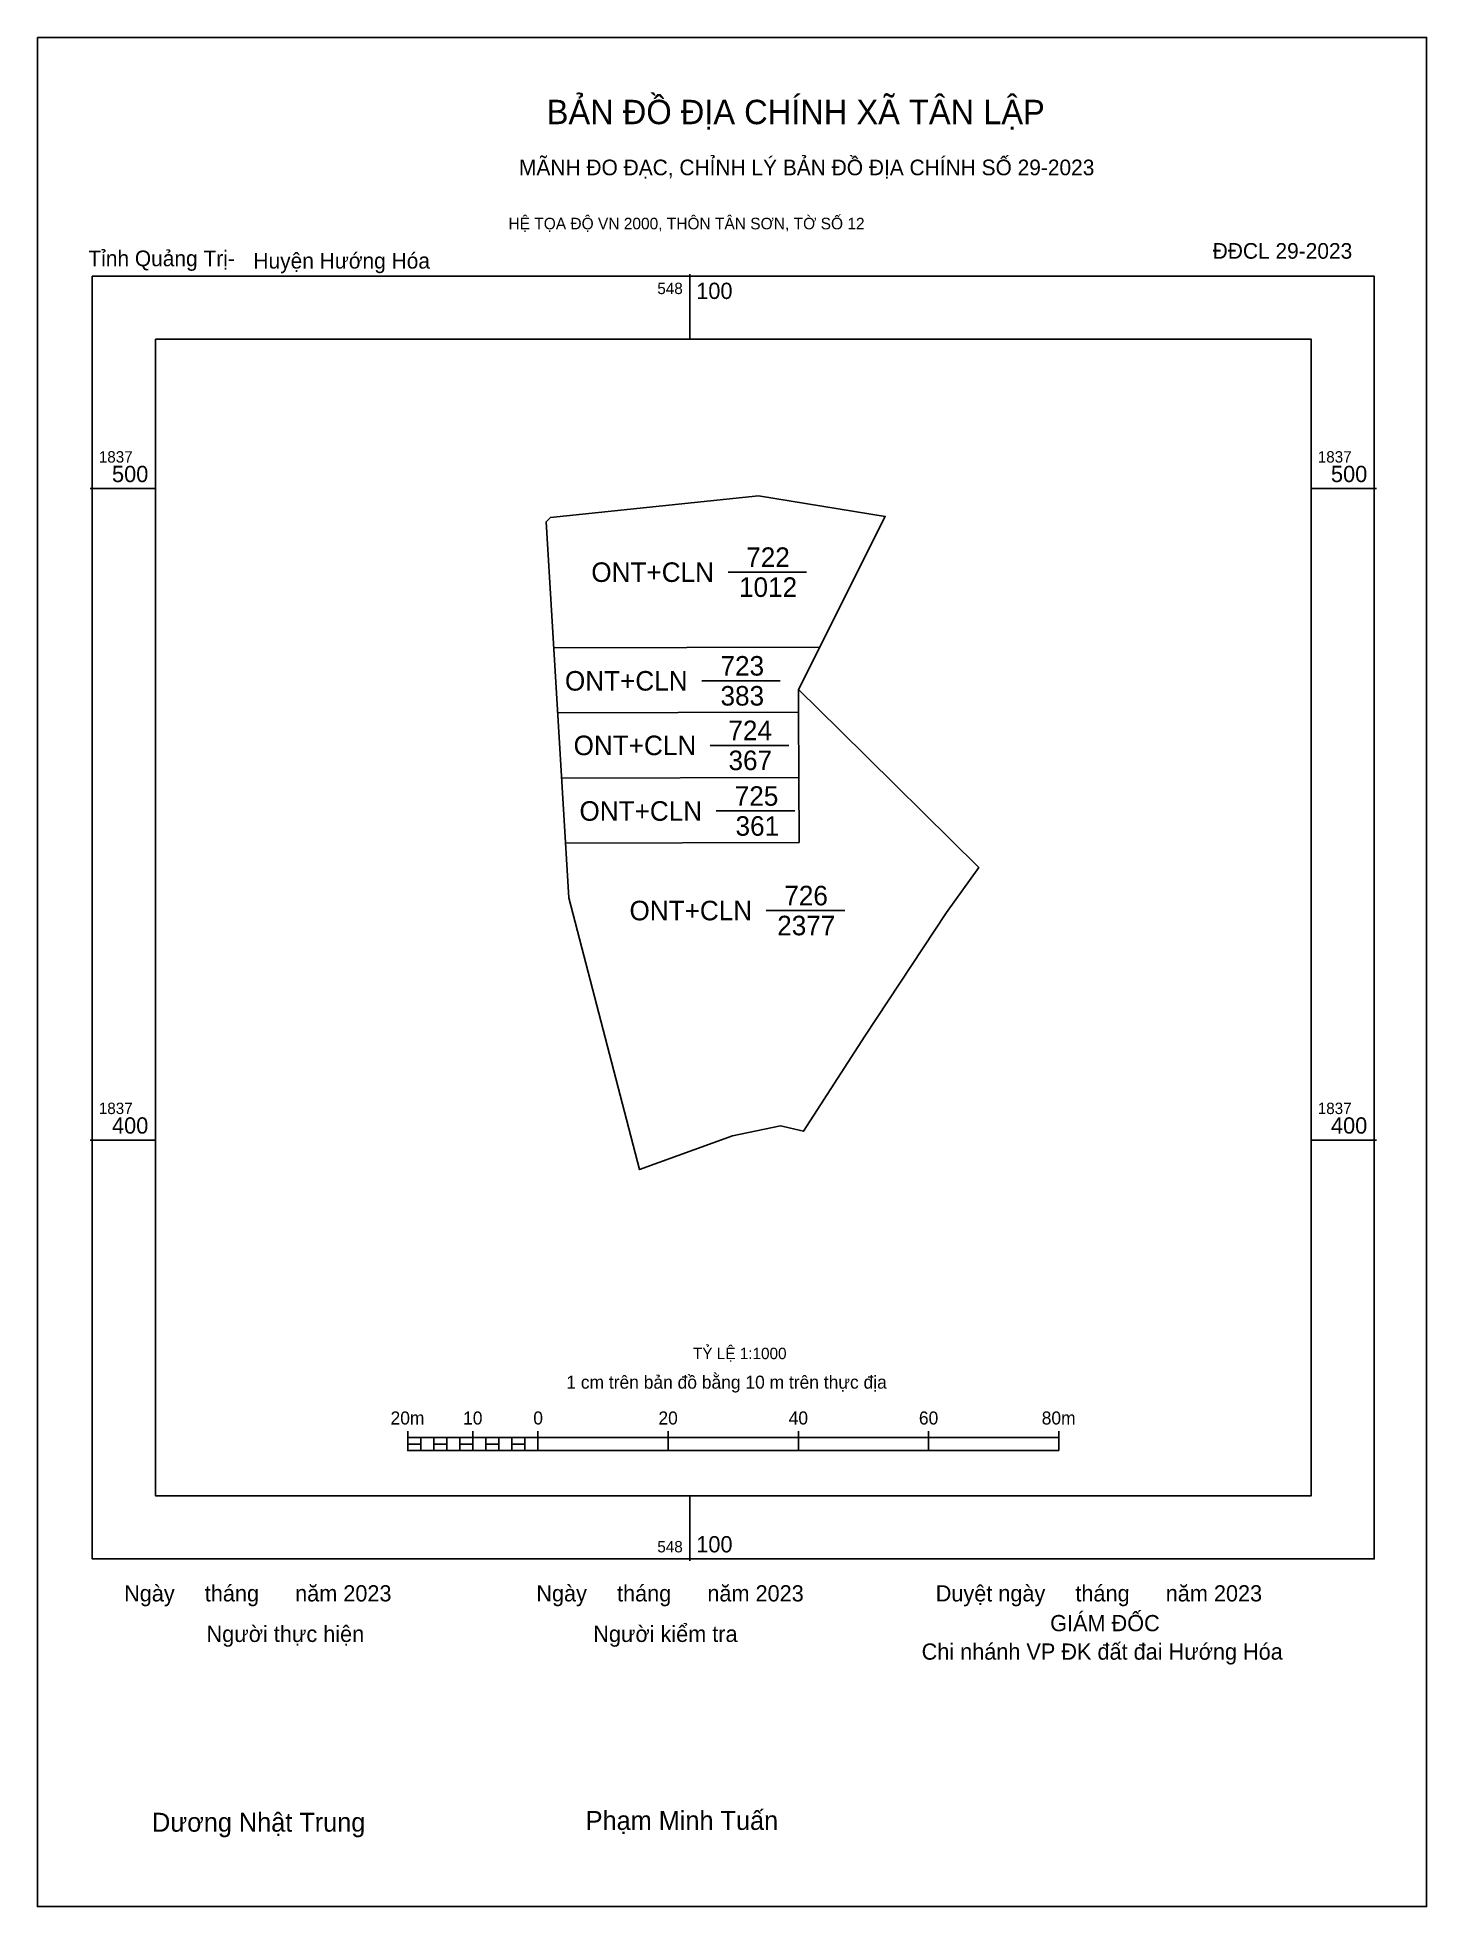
# Model space of a CAD drawing. Extents: x 548000 to 548213, y 1837282 to 1837569.
import ezdxf

# ---------------------------------------------------------------- set-up
doc = ezdxf.new("R2010")
doc.units = 0
for name, color, linetype in [('Level 10', 7, 'Continuous'), ('Level 13', 7, 'Continuous'), ('Level 15', 7, 'Continuous'), ('Level 27', 7, 'Continuous'), ('Level 29', 7, 'Continuous'), ('Level 6', 7, 'Continuous'), ('Level 62', 7, 'Continuous'), ('Level 63', 7, 'Continuous'), ('Level 9', 7, 'Continuous')]:
    doc.layers.add(name, color=color, linetype=linetype)

msp = doc.modelspace()

# ---------------------------------------------------------------- linework, layer by layer
at = {"layer": 'Level 10'}
for p, q in [((548079.14, 1837475.57), (548119.99, 1837475.69)), ((548116.73, 1837465.68), (548116.72, 1837469.18)), ((548079.74, 1837465.57), (548116.73, 1837465.68)), ((548116.76, 1837455.68), (548116.73, 1837465.68)), ((548116.76, 1837455.68), (548080.35, 1837455.57)), ((548116.79, 1837445.68), (548116.76, 1837455.68)), ((548080.95, 1837445.58), (548116.79, 1837445.68))]:
    msp.add_line(p, q, dxfattribs=at)
msp.add_lwpolyline([(548081.45, 1837437.21), (548077.98, 1837494.91), (548078.61, 1837495.57), (548110.56, 1837498.88), (548130.04, 1837495.72), (548116.72, 1837469.18), (548123.05, 1837462.93), (548144.4, 1837441.85), (548139.46, 1837434.96), (548126.9, 1837415.95), (548117.5, 1837401.37), (548113.94, 1837402.19), (548106.55, 1837400.68), (548092.3, 1837395.47)], close=True, dxfattribs=at)
at = {"layer": 'Level 15'}
msp.add_lwpolyline([(547999.82, 1837569.26), (548213.17, 1837569.26), (548213.17, 1837282.35), (547999.82, 1837282.35)], close=True, dxfattribs=at)
at = {"layer": 'Level 27'}
for p, q in [((548130.04, 1837495.72), (548130.05, 1837495.72)), ((548123.05, 1837462.93), (548123.06, 1837462.94)), ((548144.4, 1837441.85), (548144.41, 1837441.86))]:
    msp.add_line(p, q, dxfattribs=at)
at = {"layer": 'Level 29'}
for p, q in [((548105.89, 1837487.18), (548117.94, 1837487.18)), ((548101.84, 1837470.5), (548113.89, 1837470.5)), ((548103.16, 1837460.59), (548115.21, 1837460.59)), ((548104.07, 1837450.52), (548116.12, 1837450.52)), ((548111.75, 1837435.24), (548123.8, 1837435.24))]:
    msp.add_line(p, q, dxfattribs=at)
at = {"layer": 'Level 62'}
msp.add_lwpolyline([(548017.94, 1837522.92), (548195.45, 1837522.92), (548195.45, 1837345.41), (548017.94, 1837345.41)], close=True, dxfattribs=at)
at = {"layer": 'Level 63'}
for p, q in [((548100, 1837532.92), (548100, 1837522.92)), ((548007.94, 1837500), (548017.94, 1837500)), ((548195.45, 1837500), (548205.45, 1837500)), ((548007.94, 1837400), (548017.94, 1837400)), ((548195.45, 1837400), (548205.45, 1837400)), ((548056.69, 1837355.35), (548056.69, 1837352.35)), ((548066.69, 1837355.35), (548066.69, 1837352.35)), ((548076.69, 1837355.35), (548076.69, 1837352.35)), ((548096.69, 1837355.35), (548096.69, 1837352.35)), ((548116.69, 1837355.35), (548116.69, 1837352.35)), ((548136.69, 1837355.35), (548136.69, 1837352.35)), ((548156.69, 1837355.35), (548156.69, 1837352.35)), ((548056.69, 1837354.35), (548156.69, 1837354.35)), ((548056.69, 1837352.35), (548156.69, 1837352.35)), ((548058.69, 1837354.35), (548058.69, 1837352.35)), ((548060.69, 1837354.35), (548060.69, 1837352.35)), ((548062.69, 1837354.35), (548062.69, 1837352.35)), ((548064.69, 1837354.35), (548064.69, 1837352.35)), ((548066.69, 1837354.35), (548066.69, 1837352.35)), ((548068.69, 1837354.35), (548068.69, 1837352.35)), ((548070.69, 1837354.35), (548070.69, 1837352.35)), ((548072.69, 1837354.35), (548072.69, 1837352.35)), ((548074.69, 1837354.35), (548074.69, 1837352.35)), ((548076.69, 1837354.35), (548076.69, 1837352.35)), ((548100, 1837345.41), (548100, 1837335.41))]:
    msp.add_line(p, q, dxfattribs=at)
for points in [[(548008.25, 1837532.61), (548205.13, 1837532.61), (548205.13, 1837335.72), (548008.25, 1837335.72)], [(548056.69, 1837353.35), (548058.69, 1837353.35), (548058.69, 1837352.35), (548056.69, 1837352.35)], [(548056.69, 1837353.35), (548058.69, 1837353.35), (548058.69, 1837352.35), (548056.69, 1837352.35)], [(548060.69, 1837353.35), (548062.69, 1837353.35), (548062.69, 1837352.35), (548060.69, 1837352.35)], [(548064.69, 1837353.35), (548066.69, 1837353.35), (548066.69, 1837352.35), (548064.69, 1837352.35)], [(548068.69, 1837353.35), (548070.69, 1837353.35), (548070.69, 1837352.35), (548068.69, 1837352.35)], [(548072.69, 1837353.35), (548074.69, 1837353.35), (548074.69, 1837352.35), (548072.69, 1837352.35)]]:
    msp.add_lwpolyline(points, close=True, dxfattribs=at)

# ---------------------------------------------------------------- texts
at = {"layer": 'Level 13'}
for s, p in [('722', (548108.68, 1837487.98)), ('ONT+CLN', (548084.89, 1837485.68)), ('1012', (548107.57, 1837483.38)), ('723', (548104.73, 1837471.3)), ('ONT+CLN', (548080.84, 1837469)), ('383', (548104.73, 1837466.7)), ('724', (548105.94, 1837461.39)), ('ONT+CLN', (548082.17, 1837459.09)), ('367', (548105.96, 1837456.79)), ('725', (548106.92, 1837451.32)), ('ONT+CLN', (548083.07, 1837449.02)), ('361', (548107.04, 1837446.72)), ('726', (548114.53, 1837436.04)), ('ONT+CLN', (548090.75, 1837433.74)), ('2377', (548113.44, 1837431.44))]:
    msp.add_text(s, height=3, dxfattribs=at).set_placement(p)
at = {"layer": 'Level 6'}
msp.add_text('TỶ LỆ 1:1000', height=1.7579, dxfattribs=at).set_placement((548100.5, 1837366.38))
at = {"layer": 'Level 63'}
for s, height, p in [('BẢN ĐỒ ĐỊA CHÍNH XÃ TÂN LẬP', 3.7437, (548078.04, 1837555.94)), ('MÃNH ĐO ĐẠC, CHỈNH LÝ BẢN ĐỒ ĐỊA CHÍNH SỐ 29-2023', 2.4022, (548073.79, 1837548.1)), ('HỆ TỌA ĐỘ VN 2000, THÔN TÂN SƠN, TỜ SỐ 12', 1.7782, (548072.17, 1837539.8)), ('548', 1.75, (548095.03, 1837529.86)), ('100', 2.5, (548101, 1837529.11)), ('1837', 1.75, (548009.25, 1837504)), ('1837', 1.75, (548196.45, 1837504)), ('500', 2.5, (548011.28, 1837501)), ('500', 2.5, (548198.48, 1837501)), ('1837', 1.75, (548009.25, 1837404)), ('400', 2.5, (548011.28, 1837401)), ('1837', 1.75, (548196.45, 1837404)), ('400', 2.5, (548198.48, 1837401)), ('1 cm trên bản đồ bằng 10 m trên thực địa', 2, (548081.05, 1837361.85)), ('20m', 2, (548054.06, 1837356.35)), ('10', 2, (548065.2, 1837356.35)), ('0', 2, (548075.98, 1837356.35)), ('20', 2, (548095.2, 1837356.35)), ('40', 2, (548115.2, 1837356.35)), ('60', 2, (548135.2, 1837356.35)), ('80m', 2, (548154.06, 1837356.35)), ('548', 1.75, (548095.03, 1837336.72)), ('100', 2.5, (548101, 1837336.72)), ('Ngày     tháng      năm 2023', 2.4883, (548013.14, 1837329.19)), ('Ngày     tháng      năm 2023', 2.4883, (548076.45, 1837329.19)), ('Duyệt ngày     tháng      năm 2023', 2.4883, (548137.78, 1837329.19)), ('Người kiểm tra', 2.4883, (548085.19, 1837322.97)), ('GIÁM ĐỐC', 2.488, (548155.36, 1837324.62)), ('Người thực hiện', 2.4883, (548025.8, 1837322.97)), ('Chi nhánh VP ĐK đất đai Hướng Hóa', 2.4883, (548135.62, 1837320.25)), ('Phạm Minh Tuấn', 2.9024, (548084.03, 1837294.12)), ('Dương Nhật Trung', 2.9024, (548017.43, 1837293.85))]:
    msp.add_text(s, height=height, dxfattribs=at).set_placement(p)
at = {"layer": 'Level 9'}
for s, p in [('Tỉnh Quảng Trị-', (548007.65, 1837534.14)), ('Huyện Hướng Hóa', (548033, 1837533.78)), ('ĐĐCL 29-2023', (548180.32, 1837535.29))]:
    msp.add_text(s, height=2.4022, dxfattribs=at).set_placement(p)

doc.saveas('drawing.dxf')
